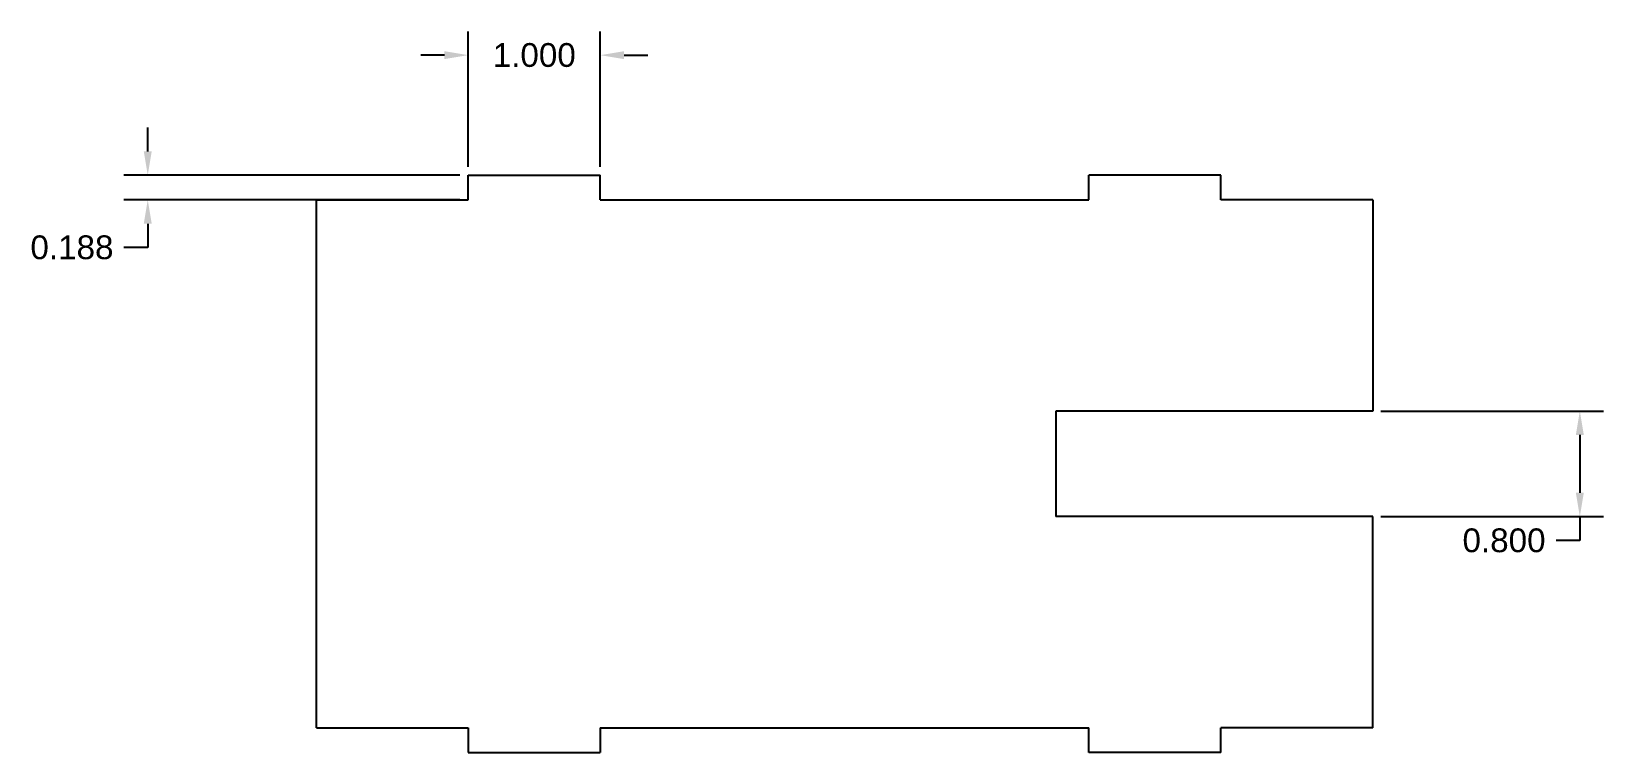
# Model space of a CAD drawing. Header units: inches. Extents: x -2.2 to 9.7, y 0 to 5.5.
import ezdxf

# ---------------------------------------------------------------- set-up
doc = ezdxf.new("R2010")
doc.units = ezdxf.units.IN
doc.header["$MEASUREMENT"] = 0
doc.layers.add('Model-Front', color=7, linetype='Continuous')
doc.styles.get("Standard").update_dxf_attribs({"font": 'arial.ttf'})
doc.dimstyles.get("Standard").update_dxf_attribs({"dimscale": 0, "dimtxt": 0.18, "dimasz": 0.18, "dimexe": 0.18, "dimexo": 0.0625, "dimgap": 0.09, "dimtad": 0, "dimtih": 1, "dimtoh": 1, "dimdec": 3, "dimzin": 0, "dimdsep": 46, "dimtxsty": 'Standard', "dimcen": 0.09, "dimadec": 0, "dimazin": 0, "dimtfac": 1, "dimtdec": 3, "dimtofl": 0, "dimtmove": 0, "dimatfit": 3, "dimfxl": 1, "dimtolj": 1, "dimtzin": 0, "dimarcsym": 0})

# ---------------------------------------------------------------- blocks, each defined once
blk = doc.blocks.new('*D3')
at = {"layer": 'Defpoints', "color": 0, "transparency": 16777216}
for p in [(2.15, 5.284), (1.15, 4.375), (2.15, 4.375)]:
    blk.add_point(p, dxfattribs=at)
at = {"layer": 'Model-Front', "color": 0, "lineweight": -2, "transparency": 16777216}
for p, q in [((1.15, 4.437), (1.15, 5.464)), ((2.15, 4.437), (2.15, 5.464)), ((0.97, 5.284), (0.79, 5.284)), ((2.33, 5.284), (2.51, 5.284))]:
    blk.add_line(p, q, dxfattribs=at)
at = {"layer": 'Model-Front', "color": 0, "transparency": 16777216}
for points in [[(0.97, 5.314), (0.97, 5.254), (1.15, 5.284)], [(2.33, 5.314), (2.33, 5.254), (2.15, 5.284)]]:
    blk.add_solid(points, dxfattribs=at)
at = {"layer": 'Model-Front', "color": 0, "transparency": 16777216, "insert": (1.65, 5.284), "char_height": 0.18, "attachment_point": 5}
blk.add_mtext('\\A1;1.000', dxfattribs=at)
blk = doc.blocks.new('*D4')
at = {"layer": 'Defpoints', "color": 0, "transparency": 16777216}
for p in [(1.15, 4.375), (-1.277, 4.187), (1.15, 4.187)]:
    blk.add_point(p, dxfattribs=at)
at = {"layer": 'Model-Front', "color": 0, "lineweight": -2, "transparency": 16777216}
for p, q in [((-1.277, 4.555), (-1.277, 4.735)), ((1.087, 4.375), (-1.457, 4.375)), ((1.087, 4.187), (-1.457, 4.187)), ((-1.277, 4.007), (-1.277, 3.827)), ((-1.277, 3.827), (-1.457, 3.827))]:
    blk.add_line(p, q, dxfattribs=at)
at = {"layer": 'Model-Front', "color": 0, "transparency": 16777216}
for points in [[(-1.307, 4.555), (-1.247, 4.555), (-1.277, 4.375)], [(-1.307, 4.007), (-1.247, 4.007), (-1.277, 4.187)]]:
    blk.add_solid(points, dxfattribs=at)
at = {"layer": 'Model-Front', "color": 0, "transparency": 16777216, "insert": (-1.851, 3.827), "char_height": 0.18, "attachment_point": 5}
blk.add_mtext('\\A1;0.188', dxfattribs=at)
blk = doc.blocks.new('*D5')
at = {"layer": 'Defpoints', "color": 0, "transparency": 16777216}
for p in [(8, 2.587), (8, 1.788), (9.568, 1.788)]:
    blk.add_point(p, dxfattribs=at)
at = {"layer": 'Model-Front', "color": 0, "lineweight": -2, "transparency": 16777216}
for p, q in [((8.062, 2.587), (9.748, 2.587)), ((9.568, 2.407), (9.568, 1.968)), ((8.062, 1.788), (9.748, 1.788)), ((9.568, 1.788), (9.568, 1.607)), ((9.568, 1.607), (9.388, 1.607))]:
    blk.add_line(p, q, dxfattribs=at)
at = {"layer": 'Model-Front', "color": 0, "transparency": 16777216}
for points in [[(9.538, 2.407), (9.598, 2.407), (9.568, 2.587)], [(9.538, 1.968), (9.598, 1.968), (9.568, 1.788)]]:
    blk.add_solid(points, dxfattribs=at)
at = {"layer": 'Model-Front', "color": 0, "transparency": 16777216, "insert": (8.994, 1.607), "char_height": 0.18, "attachment_point": 5}
blk.add_mtext('\\A1;0.800', dxfattribs=at)

msp = doc.modelspace()

# ---------------------------------------------------------------- linework, layer by layer
at = {"layer": 'Model-Front'}
for p, q in [((1.15, 4.1875), (1.15, 4.375)), ((1.15, 4.375), (2.15, 4.375)), ((2.15, 4.1875), (2.15, 4.375)), ((6.85, 4.375), (5.85, 4.375)), ((5.85, 4.1875), (5.85, 4.375)), ((6.85, 4.1875), (6.85, 4.375)), ((0, 4.1875), (1.15, 4.1875)), ((0, 0.1875), (0, 4.1875)), ((2.15, 4.1875), (5.85, 4.1875)), ((8, 4.1875), (6.85, 4.1875)), ((8, 4.1875), (8, 2.5875)), ((8, 2.5875), (5.6, 2.5875)), ((5.6, 2.5875), (5.6, 1.7875)), ((8, 1.7875), (5.6, 1.7875)), ((8, 0.1875), (8, 1.7875)), ((0, 0.1875), (1.15, 0.1875)), ((1.15, 0.1875), (1.15, 0)), ((2.15, 0.1875), (2.15, 0)), ((2.15, 0.1875), (5.85, 0.1875)), ((5.85, 0), (5.85, 0.1875)), ((8, 0.1875), (6.85, 0.1875)), ((6.85, 0), (6.85, 0.1875)), ((1.15, 0), (2.15, 0)), ((6.85, 0), (5.85, 0))]:
    msp.add_line(p, q, dxfattribs=at)

# ---------------------------------------------------------------- dimensions: what is measured, and where the dimension line sits
dim = msp.add_linear_dim(base=(2.15, 5.2838), p1=(1.15, 4.375), p2=(2.15, 4.375), dimstyle='Standard', override={"dimscale": 1}, dxfattribs=at)
dim.commit()
dim.dimension.update_dxf_attribs({"geometry": '*D3', "text_midpoint": (1.65, 5.2838)})
for base, p1, p2, picture, middle in [((-1.2771921334, 4.1875), (1.15, 4.375), (1.15, 4.1875), '*D4', (-1.8510802644, 3.8275)), ((9.5677, 1.7875), (8, 2.5875), (8, 1.7875), '*D5', (8.9943, 1.6075))]:
    dim = msp.add_linear_dim(base=base, p1=p1, p2=p2, angle=90, dimstyle='Standard', override={"dimscale": 1}, dxfattribs=at)
    dim.commit()
    dim.dimension.update_dxf_attribs({"geometry": picture, "text_midpoint": middle})

doc.saveas('drawing.dxf')
